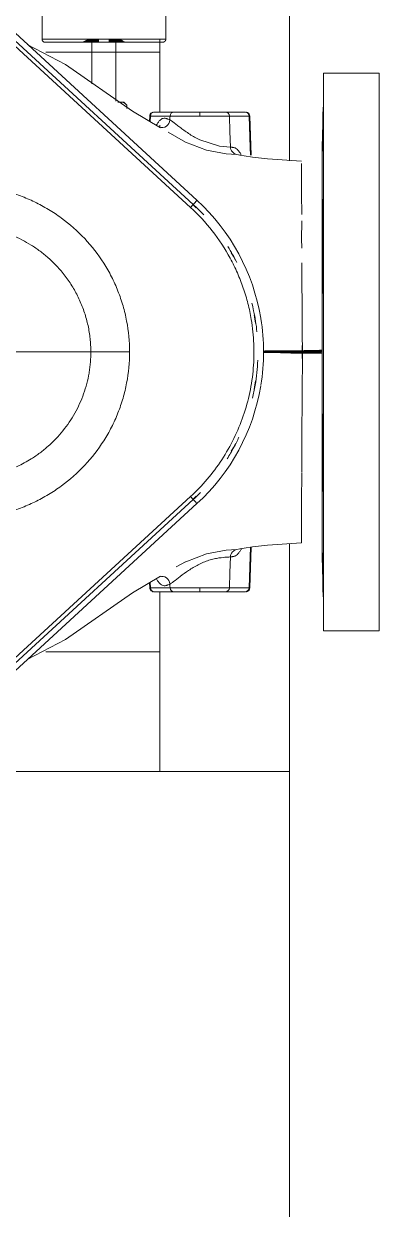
# Model space of a CAD drawing. Header units: metres. Extents: x 8 to 325, y -31 to 15.
# Drawn here: x 132.782 to 132.96, y -7.567 to -6.974 of the extents above; entities that cross this region are included whole.
import ezdxf

# ---------------------------------------------------------------- set-up
doc = ezdxf.new("R2010")
doc.units = ezdxf.units.M
doc.layers.add('G-IMPT', color=7, linetype='Continuous', lineweight=9, true_color=0x999999)
doc.layers.add('M-EKIP', color=7, linetype='Continuous', lineweight=9)

# ---------------------------------------------------------------- blocks, each defined once
blk = doc.blocks.new('D4010_10_Yangın Pompası - Wilo SCPFF 125_300_125_2_dwg-V113-_1_13_4_13_ PERON KATI _FFL_')
at = {"layer": 'G-IMPT', "color": 8, "lineweight": 5, "true_color": 0x808080}
for p, q in [((-0.18493, 0.31957), (-0.18493, -0.25543)), ((-0.18493, -0.36958), (-0.18493, -0.25543)), ((-0.18493, -0.25543), (-0.02057, -0.25543)), ((-0.11993, -0.34561), (-0.11993, -0.25543)), ((-0.11993, -0.25543), (-0.11993, -0.31543)), ((-0.13857, -0.38953), (-0.00175, -0.26401)), ((-0.13666, -0.39161), (0.00016, -0.26608)), ((-0.13531, -0.39308), (0.0015, -0.26755)), ((-0.06287, -0.31543), (-0.11993, -0.31543)), ((-0.20193, -0.32593), (-0.22993, -0.32593)), ((-0.22993, -0.46543), (-0.22993, -0.32593)), ((-0.20193, -0.46543), (-0.20193, -0.32593)), ((-0.165, -0.34736), (-0.16571, -0.36781)), ((-0.1548, -0.34736), (-0.16467, -0.34736)), ((-0.15283, -0.34543), (-0.1627, -0.34543)), ((-0.15283, -0.34543), (-0.1627, -0.34543)), ((-0.13993, -0.34736), (-0.1548, -0.34736)), ((-0.15283, -0.34543), (-0.13993, -0.34543)), ((-0.13993, -0.34543), (-0.12704, -0.34543)), ((-0.13993, -0.34736), (-0.12506, -0.34736)), ((-0.12983, -0.34736), (-0.12434, -0.34736)), ((-0.11717, -0.34543), (-0.12704, -0.34543)), ((-0.11717, -0.34543), (-0.12704, -0.34543)), ((-0.11519, -0.34736), (-0.12506, -0.34736)), ((-0.1151, -0.35009), (-0.11519, -0.34736)), ((-0.11478, -0.3499), (-0.11487, -0.34736)), ((-0.12816, -0.35788), (-0.13286, -0.36037)), ((-0.15856, -0.36667), (-0.16006, -0.36689)), ((-0.19093, -0.37228), (-0.19098, -0.37941)), ((-0.19087, -0.36998), (-0.19094, -0.37209)), ((-0.19098, -0.37941), (-0.19101, -0.39041)), ((-0.19101, -0.39041), (-0.19102, -0.4052)), ((-0.13531, -0.39308), (-0.13666, -0.39161)), ((-0.19102, -0.40545), (-0.19107, -0.42291)), ((-0.19107, -0.42291), (-0.19127, -0.44338)), ((-0.20132, -0.46464), (-0.20135, -0.43732)), ((-0.19127, -0.44347), (-0.19142, -0.46491)), ((-0.19133, -0.46502), (-0.19128, -0.46211)), ((-0.22993, -0.60493), (-0.22993, -0.46543)), ((-0.20193, -0.60493), (-0.20193, -0.46543)), ((-0.20135, -0.49354), (-0.20132, -0.46622)), ((-0.18227, -0.465), (-0.19133, -0.46502)), ((-0.19133, -0.46584), (-0.17184, -0.46594)), ((-0.13531, -0.53778), (-0.13666, -0.53925)), ((0.00016, -0.66478), (-0.13666, -0.53925)), ((0.0015, -0.66331), (-0.13531, -0.53778)), ((-0.00175, -0.66685), (-0.13857, -0.54133)), ((-0.18493, -0.91743), (-0.18493, -0.56116)), ((-0.16568, -0.56392), (-0.165, -0.5835)), ((-0.16023, -0.56394), (-0.15856, -0.56419)), ((-0.11993, -0.57888), (-0.11993, -0.57764)), ((-0.1151, -0.58071), (-0.11519, -0.5835)), ((-0.11487, -0.5835), (-0.11477, -0.5809)), ((-0.16467, -0.5835), (-0.1548, -0.5835)), ((-0.1627, -0.58543), (-0.15283, -0.58543)), ((-0.1627, -0.58543), (-0.15283, -0.58543)), ((-0.13993, -0.5835), (-0.1548, -0.5835)), ((-0.13993, -0.58543), (-0.15283, -0.58543)), ((-0.13993, -0.5835), (-0.12506, -0.5835)), ((-0.12704, -0.58543), (-0.13993, -0.58543)), ((-0.12704, -0.58543), (-0.11717, -0.58543)), ((-0.12704, -0.58543), (-0.11717, -0.58543)), ((-0.12506, -0.5835), (-0.11519, -0.5835)), ((-0.11993, -0.62193), (-0.11993, -0.58525)), ((-0.10348, -0.58893), (-0.10348, -0.58733)), ((-0.10348, -0.58893), (-0.10198, -0.59043)), ((-0.10198, -0.59043), (-0.10108, -0.59043)), ((-0.10011, -0.59043), (-0.10108, -0.59043)), ((-0.10108, -0.59043), (-0.10011, -0.59043)), ((-0.10068, -0.59043), (-0.0999, -0.59043)), ((-0.0999, -0.59043), (-0.10068, -0.59043)), ((-0.10011, -0.59043), (-0.09898, -0.59043)), ((-0.10011, -0.59043), (-0.09897, -0.59043)), ((-0.09793, -0.59094), (-0.09793, -0.61543)), ((-0.22993, -0.60493), (-0.20193, -0.60493)), ((-0.08593, -0.61543), (-0.08593, -0.59954)), ((-0.11993, -0.61543), (-0.09713, -0.61543)), ((-0.11993, -0.61543), (-0.11993, -0.62193)), ((-0.09193, -0.61543), (-0.09793, -0.61543)), ((-0.09193, -0.61543), (-0.08593, -0.61543)), ((-0.08674, -0.61543), (-0.06283, -0.61543)), ((-0.12293, -0.62193), (-0.12293, -0.63743)), ((-0.12293, -0.62193), (-0.06093, -0.62193)), ((-0.12143, -0.62043), (-0.09447, -0.62043)), ((-0.06243, -0.62043), (-0.12143, -0.62043)), ((-0.1017, -0.62043), (-0.0945, -0.62043)), ((-0.0945, -0.62103), (-0.10099, -0.62103)), ((-0.09443, -0.62043), (-0.10071, -0.62043)), ((-0.10071, -0.62103), (-0.09443, -0.62103)), ((-0.09449, -0.62143), (-0.1002, -0.62143)), ((-0.1002, -0.62143), (-0.09443, -0.62143)), ((-0.09468, -0.62143), (-0.09818, -0.62143)), ((-0.09818, -0.62143), (-0.09468, -0.62143)), ((-0.08943, -0.62043), (-0.09443, -0.62043)), ((-0.09443, -0.62043), (-0.08943, -0.62043)), ((-0.08316, -0.62043), (-0.08943, -0.62043)), ((-0.08943, -0.62103), (-0.08316, -0.62103)), ((-0.08943, -0.62143), (-0.08367, -0.62143)), ((-0.08939, -0.62043), (-0.06243, -0.62043)), ((-0.08937, -0.62043), (-0.08217, -0.62043)), ((-0.08288, -0.62103), (-0.08937, -0.62103)), ((-0.08367, -0.62143), (-0.08937, -0.62143)), ((-0.08568, -0.62143), (-0.08918, -0.62143)), ((-0.08918, -0.62143), (-0.08568, -0.62143)), ((-0.06093, -0.63743), (-0.06093, -0.62193))]:
    blk.add_line(p, q, dxfattribs=at)
at = {"layer": 'G-IMPT', "color": 8, "lineweight": 5, "true_color": 0x808080, "flags": 128}
for points in [[(-0.12026, -0.35322), (-0.1063, -0.34496), (-0.07275, -0.32159), (-0.05352, -0.31151)], [(-0.16538, -0.36776), (-0.16522, -0.36315), (-0.16467, -0.34736)], [(-0.16302, -0.34543), (-0.16336, -0.34546), (-0.16368, -0.34555), (-0.16395, -0.34567), (-0.16439, -0.34599), (-0.16465, -0.3463), (-0.1648, -0.34657), (-0.16495, -0.34699), (-0.165, -0.34736)], [(-0.15534, -0.36288), (-0.15507, -0.35512), (-0.1548, -0.34736)], [(-0.12506, -0.34736), (-0.12503, -0.34833), (-0.125, -0.34929)], [(-0.11685, -0.34543), (-0.1165, -0.34546), (-0.11619, -0.34555), (-0.11591, -0.34567), (-0.11548, -0.34599), (-0.11521, -0.3463), (-0.11506, -0.34657), (-0.11492, -0.34699), (-0.11487, -0.34736)], [(-0.20135, -0.43732), (-0.20135, -0.41193), (-0.20134, -0.39075), (-0.20133, -0.37442), (-0.20133, -0.36401), (-0.20134, -0.36016)], [(-0.13291, -0.36039), (-0.14337, -0.36446), (-0.15315, -0.36625), (-0.15856, -0.36667)], [(-0.16002, -0.36689), (-0.16214, -0.36725), (-0.16642, -0.3679), (-0.17383, -0.36878), (-0.1909, -0.36997)], [(-0.13857, -0.38953), (-0.13761, -0.39057), (-0.13666, -0.39161)], [(-0.19133, -0.46502), (-0.19352, -0.46504), (-0.19562, -0.46502), (-0.1975, -0.46501), (-0.19909, -0.46498), (-0.20029, -0.46495), (-0.20105, -0.46492), (-0.20133, -0.46487)], [(-0.20133, -0.46599), (-0.20104, -0.46594), (-0.20028, -0.46591), (-0.19908, -0.46588), (-0.1975, -0.46585), (-0.19561, -0.46584), (-0.19352, -0.46582), (-0.19133, -0.46584)], [(-0.20132, -0.46464), (-0.19837, -0.46484), (-0.19142, -0.46492)], [(-0.19142, -0.46491), (-0.19024, -0.46491), (-0.18906, -0.4649), (-0.18789, -0.4649), (-0.18671, -0.46489), (-0.18554, -0.46489)], [(-0.19142, -0.46492), (-0.19142, -0.46518), (-0.19142, -0.46543)], [(-0.19142, -0.46543), (-0.19142, -0.46568), (-0.19142, -0.46594)], [(-0.18554, -0.46597), (-0.18671, -0.46597), (-0.18789, -0.46596), (-0.18906, -0.46596), (-0.19024, -0.46595), (-0.19142, -0.46595)], [(-0.19133, -0.46507), (-0.19133, -0.46515), (-0.19133, -0.46522), (-0.19133, -0.46529), (-0.19133, -0.46536), (-0.19133, -0.46543)], [(-0.19133, -0.46543), (-0.19133, -0.46561), (-0.19133, -0.46578)], [(-0.20134, -0.5707), (-0.20133, -0.56685), (-0.20133, -0.55644), (-0.20134, -0.54011), (-0.20135, -0.51893), (-0.20135, -0.49354)], [(-0.13857, -0.54133), (-0.13761, -0.54029), (-0.13666, -0.53925)], [(-0.16002, -0.56397), (-0.16214, -0.56361), (-0.16642, -0.56296), (-0.17383, -0.56208), (-0.19087, -0.56089)], [(-0.16535, -0.56392), (-0.16522, -0.56771), (-0.16467, -0.5835)], [(-0.15856, -0.56419), (-0.15315, -0.56461), (-0.14337, -0.5664), (-0.13286, -0.57049), (-0.12411, -0.57536)], [(-0.13993, -0.57154), (-0.14988, -0.56848), (-0.15534, -0.56798)], [(-0.15534, -0.56798), (-0.15507, -0.57574), (-0.1548, -0.5835)], [(-0.12026, -0.57764), (-0.1063, -0.5859), (-0.07275, -0.60927), (-0.05352, -0.61935)], [(-0.165, -0.5835), (-0.16496, -0.58385), (-0.16486, -0.58416), (-0.16473, -0.58443), (-0.1644, -0.58486), (-0.16407, -0.58512), (-0.16381, -0.58526), (-0.16338, -0.58539), (-0.16302, -0.58543)], [(-0.125, -0.58157), (-0.12503, -0.58253), (-0.12506, -0.5835)], [(-0.11487, -0.5835), (-0.11491, -0.58385), (-0.115, -0.58416), (-0.11513, -0.58443), (-0.11547, -0.58486), (-0.11579, -0.58512), (-0.11606, -0.58526), (-0.11649, -0.58539), (-0.11685, -0.58543)], [(-0.09793, -0.62197), (-0.09793, -0.62142), (-0.09793, -0.62087), (-0.09793, -0.6203), (-0.09793, -0.61973), (-0.09793, -0.61915), (-0.09793, -0.61857), (-0.09793, -0.61798), (-0.09793, -0.61739), (-0.09793, -0.61679), (-0.09793, -0.61619), (-0.09793, -0.61559), (-0.09793, -0.61543)], [(-0.08593, -0.61543), (-0.08593, -0.61603), (-0.08593, -0.61663), (-0.08593, -0.61723), (-0.08593, -0.61782), (-0.08593, -0.61841), (-0.08593, -0.619), (-0.08593, -0.61958), (-0.08593, -0.62015), (-0.08593, -0.62071), (-0.08593, -0.62127), (-0.08593, -0.62182)], [(-0.12293, -0.62193), (-0.12293, -0.62187), (-0.12293, -0.62181), (-0.12292, -0.62175), (-0.12291, -0.62169), (-0.1229, -0.62163), (-0.12289, -0.62157), (-0.12287, -0.62152), (-0.12286, -0.62146), (-0.12284, -0.6214), (-0.12281, -0.62135), (-0.12279, -0.62129), (-0.12276, -0.62124), (-0.12273, -0.62118), (-0.1227, -0.62113), (-0.12267, -0.62108), (-0.12264, -0.62103), (-0.1226, -0.62099), (-0.12256, -0.62094), (-0.12252, -0.6209), (-0.12248, -0.62085), (-0.12243, -0.62081), (-0.12239, -0.62077), (-0.12234, -0.62074), (-0.12229, -0.6207), (-0.12224, -0.62067), (-0.12219, -0.62064), (-0.12214, -0.62061), (-0.12209, -0.62058), (-0.12203, -0.62055), (-0.12198, -0.62053), (-0.12192, -0.62051), (-0.12186, -0.62049), (-0.12181, -0.62048), (-0.12175, -0.62046), (-0.12169, -0.62045), (-0.12163, -0.62044), (-0.12157, -0.62044), (-0.12151, -0.62043), (-0.12145, -0.62043), (-0.12143, -0.62043)], [(-0.12143, -0.62043), (-0.12141, -0.62043), (-0.12134, -0.62043), (-0.12122, -0.62043), (-0.12106, -0.62043), (-0.12085, -0.62043), (-0.12059, -0.62043), (-0.12028, -0.62043), (-0.11994, -0.62043), (-0.11954, -0.62043), (-0.1191, -0.62043), (-0.11862, -0.62043), (-0.1181, -0.62043), (-0.11753, -0.62043), (-0.11693, -0.62043), (-0.11628, -0.62043), (-0.11559, -0.62043), (-0.11487, -0.62043), (-0.11411, -0.62043), (-0.11332, -0.62043), (-0.11249, -0.62043), (-0.11162, -0.62043), (-0.11073, -0.62043), (-0.1098, -0.62043), (-0.10885, -0.62043), (-0.10787, -0.62043), (-0.10687, -0.62043), (-0.10584, -0.62043), (-0.10479, -0.62043), (-0.10371, -0.62043), (-0.10262, -0.62043), (-0.10151, -0.62043), (-0.10039, -0.62043), (-0.09925, -0.62043), (-0.09811, -0.62043), (-0.09695, -0.62043), (-0.09578, -0.62043), (-0.09461, -0.62043)], [(-0.06243, -0.62043), (-0.06246, -0.62043), (-0.06253, -0.62043), (-0.06265, -0.62043), (-0.06281, -0.62043), (-0.06302, -0.62043), (-0.06328, -0.62043), (-0.06358, -0.62043), (-0.06393, -0.62043), (-0.06432, -0.62043), (-0.06476, -0.62043), (-0.06524, -0.62043), (-0.06577, -0.62043), (-0.06633, -0.62043), (-0.06694, -0.62043), (-0.06759, -0.62043), (-0.06827, -0.62043), (-0.06899, -0.62043), (-0.06975, -0.62043), (-0.07055, -0.62043), (-0.07138, -0.62043), (-0.07224, -0.62043), (-0.07314, -0.62043), (-0.07406, -0.62043), (-0.07501, -0.62043), (-0.07599, -0.62043), (-0.077, -0.62043), (-0.07803, -0.62043), (-0.07908, -0.62043), (-0.08015, -0.62043), (-0.08124, -0.62043), (-0.08235, -0.62043), (-0.08347, -0.62043), (-0.08461, -0.62043), (-0.08576, -0.62043), (-0.08692, -0.62043), (-0.08809, -0.62043), (-0.08926, -0.62043), (-0.09044, -0.62043), (-0.09161, -0.62043), (-0.09279, -0.62043), (-0.09397, -0.62043), (-0.09515, -0.62043), (-0.09632, -0.62043), (-0.09748, -0.62043), (-0.09864, -0.62043), (-0.09978, -0.62043), (-0.10091, -0.62043), (-0.10203, -0.62043), (-0.10313, -0.62043), (-0.10421, -0.62043), (-0.10527, -0.62043), (-0.10631, -0.62043), (-0.10733, -0.62043), (-0.10833, -0.62043), (-0.10929, -0.62043), (-0.11023, -0.62043), (-0.11114, -0.62043), (-0.11202, -0.62043), (-0.11287, -0.62043), (-0.11369, -0.62043), (-0.11447, -0.62043), (-0.11521, -0.62043), (-0.11592, -0.62043), (-0.11658, -0.62043), (-0.11721, -0.62043), (-0.1178, -0.62043), (-0.11835, -0.62043), (-0.11885, -0.62043), (-0.11931, -0.62043), (-0.11973, -0.62043), (-0.1201, -0.62043), (-0.12043, -0.62043), (-0.12071, -0.62043), (-0.12095, -0.62043), (-0.12114, -0.62043), (-0.12128, -0.62043), (-0.12138, -0.62043), (-0.12143, -0.62043), (-0.12143, -0.62043)], [(-0.1014, -0.62103), (-0.10141, -0.62099), (-0.10127, -0.62097), (-0.10101, -0.62099), (-0.10071, -0.62103)], [(-0.10099, -0.62103), (-0.10114, -0.62101), (-0.10127, -0.621), (-0.10136, -0.621), (-0.10141, -0.62101), (-0.1014, -0.62103)], [(-0.1002, -0.62143), (-0.10052, -0.6214), (-0.10083, -0.62133), (-0.10113, -0.6212), (-0.1014, -0.62103)], [(-0.10071, -0.62103), (-0.10071, -0.62058), (-0.10071, -0.62043)], [(-0.08872, -0.62043), (-0.08755, -0.62043), (-0.08638, -0.62043), (-0.08523, -0.62043), (-0.08409, -0.62043), (-0.08296, -0.62043), (-0.08184, -0.62043), (-0.08074, -0.62043), (-0.07966, -0.62043), (-0.07859, -0.62043), (-0.07755, -0.62043), (-0.07653, -0.62043), (-0.07554, -0.62043), (-0.07457, -0.62043), (-0.07363, -0.62043), (-0.07272, -0.62043), (-0.07184, -0.62043), (-0.07099, -0.62043), (-0.07018, -0.62043), (-0.0694, -0.62043), (-0.06866, -0.62043), (-0.06795, -0.62043), (-0.06728, -0.62043), (-0.06665, -0.62043), (-0.06607, -0.62043), (-0.06552, -0.62043), (-0.06502, -0.62043), (-0.06455, -0.62043), (-0.06414, -0.62043), (-0.06376, -0.62043), (-0.06344, -0.62043), (-0.06315, -0.62043), (-0.06292, -0.62043), (-0.06273, -0.62043), (-0.06259, -0.62043), (-0.06249, -0.62043), (-0.06244, -0.62043), (-0.06243, -0.62043)], [(-0.08316, -0.62103), (-0.0834, -0.62133), (-0.08367, -0.62143)], [(-0.08367, -0.62143), (-0.08346, -0.6214), (-0.08325, -0.62133), (-0.08306, -0.6212), (-0.08288, -0.62103)], [(-0.08316, -0.62103), (-0.08286, -0.62099), (-0.08259, -0.62097), (-0.08246, -0.62099), (-0.08247, -0.62103)], [(-0.08217, -0.62043), (-0.08254, -0.62059), (-0.08288, -0.62103)], [(-0.08247, -0.62103), (-0.08246, -0.62101), (-0.0825, -0.621), (-0.08259, -0.621), (-0.08272, -0.62101), (-0.08288, -0.62103)], [(-0.08247, -0.62103), (-0.08161, -0.62058), (-0.08067, -0.62043)], [(-0.06243, -0.62043), (-0.06237, -0.62043), (-0.06231, -0.62043), (-0.06225, -0.62044), (-0.06219, -0.62045), (-0.06214, -0.62046), (-0.06208, -0.62047), (-0.06202, -0.62049), (-0.06196, -0.62051), (-0.0619, -0.62053), (-0.06185, -0.62055), (-0.06179, -0.62057), (-0.06174, -0.6206), (-0.06169, -0.62063), (-0.06164, -0.62066), (-0.06159, -0.62069), (-0.06154, -0.62073), (-0.06149, -0.62076), (-0.06144, -0.6208), (-0.0614, -0.62084), (-0.06136, -0.62088), (-0.06132, -0.62093), (-0.06128, -0.62097), (-0.06124, -0.62102), (-0.0612, -0.62107), (-0.06117, -0.62112), (-0.06114, -0.62117), (-0.06111, -0.62122), (-0.06108, -0.62128), (-0.06106, -0.62133), (-0.06103, -0.62139), (-0.06101, -0.62144), (-0.061, -0.6215), (-0.06098, -0.62156), (-0.06097, -0.62162), (-0.06095, -0.62168), (-0.06095, -0.62173), (-0.06094, -0.62179), (-0.06093, -0.62185), (-0.06093, -0.62191), (-0.06093, -0.62193)]]:
    blk.add_lwpolyline(points, dxfattribs=at)
at = {"layer": 'G-IMPT', "color": 8, "lineweight": 5, "true_color": 0x808080}
for radius, start, end in [(0.103, 132.53575, 170.50715), (0.1, 132.53575, 133.76825), (0.1, 150.26713, 152.73014), (0.103, 170.688, 189.33004), (0.1, 169.2609, 171.72141), (0.1, 188.26545, 190.72601), (0.103, 189.49285, 227.46425), (0.1, 207.25986, 209.72293), (0.1, 226.23175, 227.46425)]:
    blk.add_arc((-0.06893, -0.46543), radius, start, end, dxfattribs=at)
for centre, major_axis, ratio, start_param, end_param in [((-0.13993, -0.34736), (-0.02507, 0), 0.000001, 0.080853, 0.161997), ((-0.1627, -0.34743), (0, 0.002), 0.986907, 0, 1.53589), ((-0.15283, -0.34743), (0, 0.002), 0.986907, 0, 1.53589), ((-0.12704, -0.34743), (0, 0.002), 0.986907, 4.747296, 6.283185), ((-0.12105, -0.34915), (-0.00151, 0.0037), 0.985192, 1.223018, 3.060422), ((-0.11717, -0.34743), (0, 0.002), 0.986907, 4.747296, 6.283185), ((-0.13993, -0.34736), (0.02507, 0), 0.000001, 6.202333, 6.283185), ((-0.20095, -0.46547), (0, 0.02975), 0.012482, 1.543001, 1.569391), ((-0.20095, -0.46539), (0, 0.02975), 0.012483, 1.572201, 1.598592), ((-0.12105, -0.58171), (0.00151, 0.0037), 0.985192, 0.043539, 1.918575), ((-0.1627, -0.58343), (0, 0.002), 0.986907, 1.605703, 3.141593), ((-0.15283, -0.58343), (0, 0.002), 0.986907, 1.605703, 3.141593), ((-0.12704, -0.58343), (0, 0.002), 0.986907, 3.141593, 4.677482), ((-0.11717, -0.58343), (0, 0.002), 0.986907, 3.141593, 4.677482)]:
    blk.add_ellipse(centre, major_axis=major_axis, ratio=ratio, start_param=start_param, end_param=end_param, dxfattribs=at)
for points, knots in [([(-0.20169, -0.35387), (-0.20171, -0.35255), (-0.20174, -0.35006), (-0.20178, -0.34665), (-0.2018, -0.34415), (-0.2018, -0.3427), (-0.20177, -0.34287), (-0.20173, -0.34404), (-0.20171, -0.34516), (-0.20168, -0.34626), (-0.20166, -0.34746), (-0.20161, -0.34991), (-0.20157, -0.35221), (-0.20154, -0.35387)], [0, 0, 0, 0, 0.111111, 0.222222, 0.333333, 0.444444, 0.583333, 0.652778, 0.722222, 0.756944, 0.791667, 0.861111, 1, 1, 1, 1]), ([(-0.125, -0.34929), (-0.12507, -0.34933), (-0.12527, -0.34944), (-0.12583, -0.34981), (-0.12721, -0.35081), (-0.13007, -0.35307), (-0.13427, -0.35614), (-0.1383, -0.35858), (-0.14187, -0.36024), (-0.14456, -0.36122), (-0.14721, -0.36193), (-0.15042, -0.36252), (-0.15302, -0.36272), (-0.15469, -0.3628), (-0.15518, -0.36286), (-0.15534, -0.36288)], [0, 0, 0, 0, 0.03125, 0.0625, 0.125, 0.25, 0.375, 0.5, 0.5625, 0.625, 0.6875, 0.75, 0.875, 0.9375, 1, 1, 1, 1]), ([(-0.11829, -0.35184), (-0.11853, -0.35142), (-0.11906, -0.35057), (-0.11989, -0.34952), (-0.12076, -0.34881), (-0.12162, -0.34849), (-0.12233, -0.34842), (-0.12289, -0.3485), (-0.12331, -0.34864), (-0.12373, -0.3488), (-0.12429, -0.34901), (-0.12472, -0.34918), (-0.125, -0.34929)], [0.3488591, 0.3488591, 0.3488591, 0.3488591, 0.4166667, 0.5, 0.5833333, 0.6666667, 0.75, 0.7916667, 0.8333333, 0.875, 0.9166667, 1, 1, 1, 1]), ([(-0.20154, -0.35387), (-0.20153, -0.35454), (-0.20151, -0.35584), (-0.20148, -0.35764), (-0.20146, -0.3594), (-0.20144, -0.36098), (-0.20142, -0.36234), (-0.20141, -0.36345), (-0.20141, -0.36425), (-0.20142, -0.36481), (-0.20143, -0.36491), (-0.20144, -0.36476), (-0.20146, -0.36452), (-0.20147, -0.36414), (-0.20149, -0.36364), (-0.2015, -0.36304), (-0.20152, -0.36231), (-0.20154, -0.36148), (-0.20157, -0.36029), (-0.20162, -0.35782), (-0.20166, -0.35554), (-0.20169, -0.35387)], [0, 0, 0, 0, 0.055556, 0.111111, 0.166667, 0.222222, 0.277778, 0.333333, 0.388889, 0.444444, 0.513889, 0.548611, 0.583333, 0.618056, 0.652778, 0.6875, 0.722222, 0.756944, 0.791667, 0.861111, 1, 1, 1, 1]), ([(-0.20137, -0.39065), (-0.20137, -0.39027), (-0.20137, -0.38661), (-0.20137, -0.38024), (-0.20136, -0.37289), (-0.20135, -0.36859), (-0.20135, -0.36651), (-0.20135, -0.36582), (-0.20134, -0.36517), (-0.20134, -0.36439), (-0.20134, -0.36363), (-0.20134, -0.36304), (-0.20134, -0.36246), (-0.20134, -0.36159), (-0.20134, -0.36087), (-0.20134, -0.36048), (-0.20134, -0.36026), (-0.20133, -0.36017), (-0.20134, -0.36016)], [0.490416, 0.490416, 0.490416, 0.490416, 0.5, 0.5833333, 0.6666667, 0.75, 0.7708333, 0.78125, 0.7916667, 0.8125, 0.8333333, 0.84375, 0.8541667, 0.875, 0.9166667, 0.9375, 0.9583333, 1, 1, 1, 1]), ([(-0.15534, -0.36288), (-0.15563, -0.36291), (-0.15606, -0.36297), (-0.15664, -0.36306), (-0.15707, -0.36314), (-0.15751, -0.36324), (-0.15809, -0.36351), (-0.15867, -0.36397), (-0.15926, -0.36462), (-0.15985, -0.3654), (-0.16042, -0.36623), (-0.16084, -0.36688), (-0.16097, -0.36708)], [0, 0, 0, 0, 0.0833333, 0.125, 0.1666667, 0.2083333, 0.25, 0.3333333, 0.375, 0.4166667, 0.5, 0.5356827, 0.5356827, 0.5356827, 0.5356827]), ([(-0.1048, -0.46543), (-0.1048, -0.46019), (-0.10405, -0.45244), (-0.10163, -0.44235), (-0.09907, -0.43487), (-0.09582, -0.42771), (-0.09067, -0.41873), (-0.08261, -0.40835), (-0.07293, -0.39977), (-0.06414, -0.39394), (-0.05727, -0.39025), (-0.05012, -0.38721), (-0.04269, -0.38481), (-0.035, -0.38308), (-0.02985, -0.38239), (-0.02726, -0.38216)], [-1, -1, -1, -1, -0.875, -0.8125, -0.75, -0.6875, -0.625, -0.5, -0.375, -0.3125, -0.25, -0.1875, -0.125, -0.0625, 0, 0, 0, 0]), ([(-0.20139, -0.41884), (-0.20139, -0.4183), (-0.20139, -0.41563), (-0.20139, -0.412), (-0.20139, -0.40811), (-0.20138, -0.40531), (-0.20138, -0.40259), (-0.20138, -0.39988), (-0.20138, -0.39759), (-0.20138, -0.3962), (-0.20138, -0.39569)], [0.2810669, 0.2810669, 0.2810669, 0.2810669, 0.2916667, 0.3333333, 0.3541667, 0.375, 0.3958333, 0.4166667, 0.4375, 0.4494694, 0.4494694, 0.4494694, 0.4494694]), ([(-0.13531, -0.53778), (-0.13921, -0.53421), (-0.14655, -0.52632), (-0.15411, -0.51482), (-0.15892, -0.50501), (-0.16187, -0.49745), (-0.1642, -0.48968), (-0.16617, -0.48031), (-0.16729, -0.46946), (-0.16704, -0.45735), (-0.16526, -0.44512), (-0.162, -0.43337), (-0.15733, -0.4221), (-0.14915, -0.40776), (-0.14115, -0.39844), (-0.13531, -0.39308)], [0, 0, 0, 0, 0.1, 0.2, 0.25, 0.3, 0.35, 0.4, 0.475, 0.55, 0.625, 0.7, 0.775, 0.85, 1, 1, 1, 1]), ([(-0.08537, -0.46543), (-0.08537, -0.4653), (-0.08537, -0.4651), (-0.08537, -0.46464), (-0.08536, -0.46387), (-0.08532, -0.46275), (-0.08525, -0.46141), (-0.08512, -0.45964), (-0.08488, -0.45744), (-0.08435, -0.45394), (-0.08342, -0.44962), (-0.08131, -0.44278), (-0.07762, -0.43468), (-0.07162, -0.42583), (-0.06545, -0.41938), (-0.05997, -0.41492), (-0.05481, -0.41138), (-0.04854, -0.40798), (-0.04118, -0.40507), (-0.03337, -0.40301), (-0.02812, -0.40227), (-0.02548, -0.40205)], [0, 0, 0, 0, 0.003472, 0.006944, 0.013889, 0.027778, 0.041667, 0.055556, 0.083333, 0.111111, 0.166667, 0.222222, 0.333333, 0.444444, 0.555556, 0.611111, 0.666667, 0.75, 0.833333, 0.916667, 1, 1, 1, 1]), ([(-0.20165, -0.40839), (-0.20165, -0.40844), (-0.20163, -0.40869), (-0.2016, -0.40925), (-0.20158, -0.41005), (-0.20156, -0.41078), (-0.20154, -0.41161), (-0.20152, -0.41251), (-0.2015, -0.41351), (-0.20146, -0.41565), (-0.20144, -0.41755), (-0.20143, -0.41922)], [0.5555556, 0.5555556, 0.5555556, 0.5555556, 0.5833333, 0.6527778, 0.6875, 0.7222222, 0.7569444, 0.7916667, 0.8263889, 0.8611111, 1, 1, 1, 1]), ([(-0.15958, -0.42277), (-0.15876, -0.42103), (-0.15691, -0.41738), (-0.15484, -0.41384), (-0.15369, -0.41202)], [-0.23476338, -0.23476338, -0.23476338, -0.23476338, -0.2, -0.16140724, -0.16140724, -0.16140724, -0.16140724]), ([(-0.20157, -0.43005), (-0.20158, -0.43), (-0.20159, -0.42985), (-0.20161, -0.42949), (-0.20163, -0.42899), (-0.20165, -0.42839), (-0.20167, -0.42766), (-0.20169, -0.42683), (-0.20171, -0.42564), (-0.20175, -0.42318), (-0.20177, -0.42088), (-0.20178, -0.41922)], [0.5555556, 0.5555556, 0.5555556, 0.5555556, 0.5833333, 0.6180556, 0.6527778, 0.6875, 0.7222222, 0.7569444, 0.7916667, 0.8611111, 1, 1, 1, 1]), ([(-0.20143, -0.41922), (-0.20142, -0.41989), (-0.20142, -0.42119), (-0.20141, -0.42299), (-0.20141, -0.42475), (-0.20142, -0.42633), (-0.20144, -0.42768), (-0.20146, -0.4288), (-0.20148, -0.42946), (-0.20149, -0.42986), (-0.2015, -0.43), (-0.20151, -0.43005)], [0, 0, 0, 0, 0.0555556, 0.1111111, 0.1666667, 0.2222222, 0.2777778, 0.3333333, 0.3888889, 0.4166667, 0.4444444, 0.4444444, 0.4444444, 0.4444444]), ([(-0.20137, -0.43711), (-0.20137, -0.43483), (-0.20138, -0.43106), (-0.20138, -0.42738), (-0.20138, -0.42592)], [0.16666667, 0.16666667, 0.16666667, 0.16666667, 0.20833333, 0.23584442, 0.23584442, 0.23584442, 0.23584442]), ([(-0.16903, -0.4613), (-0.16886, -0.45716), (-0.16819, -0.45077), (-0.16692, -0.44446), (-0.1664, -0.44227)], [-0.475, -0.475, -0.475, -0.475, -0.4, -0.3594914, -0.3594914, -0.3594914, -0.3594914]), ([(-0.20135, -0.48472), (-0.20135, -0.48426), (-0.20134, -0.48263), (-0.20134, -0.47869), (-0.20133, -0.4729), (-0.20133, -0.46829), (-0.20133, -0.46599)], [0.8874972, 0.8874972, 0.8874972, 0.8874972, 0.8958333, 0.9166667, 0.9583333, 1, 1, 1, 1]), ([(-0.19133, -0.46504), (-0.19283, -0.46504), (-0.19501, -0.46503), (-0.19756, -0.46501), (-0.19941, -0.46498), (-0.2009, -0.46494), (-0.20131, -0.46491), (-0.20133, -0.46489)], [0, 0, 0, 0, 0.285714, 0.428571, 0.571429, 0.785714, 1, 1, 1, 1]), ([(-0.20133, -0.46543), (-0.20132, -0.46543), (-0.2012, -0.46543), (-0.20073, -0.46543), (-0.19997, -0.46543), (-0.19863, -0.46543), (-0.1966, -0.46543), (-0.19392, -0.46543), (-0.19218, -0.46543), (-0.19133, -0.46543)], [0, 0, 0, 0, 0.111111, 0.222222, 0.333333, 0.444444, 0.666667, 0.833333, 1, 1, 1, 1]), ([(-0.20133, -0.46597), (-0.2013, -0.46595), (-0.20076, -0.46591), (-0.19915, -0.46588), (-0.19729, -0.46585), (-0.19463, -0.46583), (-0.19245, -0.46582), (-0.19133, -0.46582)], [0, 0, 0, 0, 0.285714, 0.428571, 0.571429, 0.785714, 1, 1, 1, 1]), ([(-0.19142, -0.46543), (-0.19255, -0.46543), (-0.19485, -0.46543), (-0.19748, -0.46543), (-0.19928, -0.46543), (-0.20079, -0.46543), (-0.2013, -0.46543), (-0.20132, -0.46543)], [0, 0, 0, 0, 0.222222, 0.444444, 0.583333, 0.722222, 1, 1, 1, 1]), ([(-0.19142, -0.46595), (-0.19169, -0.466), (-0.19212, -0.46607), (-0.19261, -0.46612), (-0.1929, -0.46614), (-0.19311, -0.46615), (-0.19332, -0.46616), (-0.1936, -0.46616), (-0.19396, -0.46615), (-0.19438, -0.46613), (-0.19479, -0.46613), (-0.1952, -0.46613), (-0.19573, -0.46614), (-0.19637, -0.46615), (-0.19711, -0.46617), (-0.19803, -0.4662), (-0.19905, -0.46621), (-0.19988, -0.46625), (-0.20035, -0.46628), (-0.20058, -0.46631), (-0.20074, -0.46632), (-0.20088, -0.46634), (-0.201, -0.46636), (-0.2011, -0.46638), (-0.20118, -0.46638), (-0.20124, -0.46636), (-0.2013, -0.46632), (-0.20132, -0.46627), (-0.20132, -0.46622)], [0, 0, 0, 0, 0.055556, 0.083333, 0.097222, 0.111111, 0.125, 0.138889, 0.166667, 0.194444, 0.222222, 0.25, 0.277778, 0.333333, 0.388889, 0.444444, 0.555556, 0.666667, 0.722222, 0.75, 0.777778, 0.805556, 0.833333, 0.861111, 0.888889, 0.916667, 0.944444, 1, 1, 1, 1]), ([(-0.17193, -0.46543), (-0.17509, -0.46543), (-0.18161, -0.46543), (-0.18811, -0.46543), (-0.19142, -0.46543)], [0.7827821, 0.7827821, 0.7827821, 0.7827821, 0.8888889, 1, 1, 1, 1]), ([(-0.19142, -0.46595), (-0.19139, -0.46761), (-0.19134, -0.4708), (-0.1913, -0.47474), (-0.19128, -0.47772), (-0.19127, -0.47987), (-0.19127, -0.4816), (-0.19127, -0.48296), (-0.19127, -0.4836), (-0.19127, -0.48396)], [0, 0, 0, 0, 0.01470588, 0.02941176, 0.03676471, 0.04411765, 0.05147059, 0.05514706, 0.05882353, 0.05882353, 0.05882353, 0.05882353]), ([(-0.19131, -0.46868), (-0.19131, -0.46854), (-0.19131, -0.46801), (-0.19132, -0.46728), (-0.19132, -0.46654), (-0.19133, -0.46619), (-0.19133, -0.46592), (-0.19133, -0.46584)], [0.991413186, 0.991413186, 0.991413186, 0.991413186, 0.992647059, 0.996323529, 0.998161765, 0.999080882, 1, 1, 1, 1]), ([(-0.02726, -0.5487), (-0.02985, -0.54847), (-0.035, -0.54778), (-0.04269, -0.54605), (-0.05012, -0.54365), (-0.05727, -0.54061), (-0.06414, -0.53692), (-0.07293, -0.53109), (-0.08261, -0.52251), (-0.09067, -0.51213), (-0.09582, -0.50315), (-0.09907, -0.49599), (-0.10163, -0.48851), (-0.10405, -0.47842), (-0.1048, -0.47067), (-0.1048, -0.46543)], [-1, -1, -1, -1, -0.9375, -0.875, -0.8125, -0.75, -0.6875, -0.625, -0.5, -0.375, -0.3125, -0.25, -0.1875, -0.125, 0, 0, 0, 0]), ([(-0.02548, -0.52881), (-0.02899, -0.52852), (-0.03426, -0.52767), (-0.04114, -0.52571), (-0.04609, -0.52386), (-0.0509, -0.52162), (-0.05555, -0.51897), (-0.05997, -0.51594), (-0.06442, -0.51231), (-0.06885, -0.50797), (-0.07312, -0.50279), (-0.0768, -0.49724), (-0.07986, -0.49136), (-0.08191, -0.48615), (-0.0832, -0.48188), (-0.08399, -0.47865), (-0.0846, -0.47539), (-0.08497, -0.47265), (-0.08518, -0.47044), (-0.08529, -0.46878), (-0.08535, -0.46738), (-0.08537, -0.46642), (-0.08537, -0.46584), (-0.08537, -0.4656), (-0.08537, -0.46543)], [0, 0, 0, 0, 0.111111, 0.166667, 0.222222, 0.277778, 0.333333, 0.388889, 0.444444, 0.513889, 0.583333, 0.652778, 0.722222, 0.791667, 0.826389, 0.861111, 0.895833, 0.930556, 0.947917, 0.965278, 0.982639, 0.991319, 0.99566, 1, 1, 1, 1]), ([(-0.16609, -0.48985), (-0.16641, -0.4886), (-0.1675, -0.48385), (-0.16825, -0.479), (-0.16861, -0.47544)], [-0.64827995, -0.64827995, -0.64827995, -0.64827995, -0.625, -0.56050796, -0.56050796, -0.56050796, -0.56050796]), ([(-0.19127, -0.48396), (-0.19127, -0.48433), (-0.19128, -0.48516), (-0.19128, -0.48685), (-0.19127, -0.48876), (-0.19124, -0.49103), (-0.1912, -0.49393), (-0.19116, -0.49674), (-0.19112, -0.49952), (-0.1911, -0.50235), (-0.1911, -0.50573), (-0.19111, -0.50841), (-0.19112, -0.50983), (-0.19112, -0.50998)], [0.05882353, 0.05882353, 0.05882353, 0.05882353, 0.0625, 0.06617647, 0.07352941, 0.08088235, 0.08823529, 0.10294118, 0.11029412, 0.11764706, 0.13235294, 0.14705882, 0.1487988, 0.1487988, 0.1487988, 0.1487988]), ([(-0.20134, -0.5707), (-0.20133, -0.57069), (-0.20134, -0.5706), (-0.20134, -0.57038), (-0.20134, -0.56999), (-0.20134, -0.56927), (-0.20134, -0.5684), (-0.20134, -0.56782), (-0.20134, -0.56723), (-0.20134, -0.56647), (-0.20134, -0.56569), (-0.20135, -0.56504), (-0.20135, -0.56435), (-0.20135, -0.56227), (-0.20136, -0.55797), (-0.20137, -0.55062), (-0.20137, -0.54309), (-0.20138, -0.53718), (-0.20138, -0.53365), (-0.20138, -0.53098), (-0.20138, -0.52827), (-0.20138, -0.52556), (-0.20139, -0.52275), (-0.20139, -0.51886), (-0.20139, -0.51369), (-0.20139, -0.50505), (-0.20138, -0.49832), (-0.20137, -0.49375)], [0, 0, 0, 0, 0.0416667, 0.0625, 0.0833333, 0.125, 0.1458333, 0.15625, 0.1666667, 0.1875, 0.2083333, 0.21875, 0.2291667, 0.25, 0.3333333, 0.4166667, 0.5, 0.5416667, 0.5625, 0.5833333, 0.6041667, 0.625, 0.6458333, 0.6666667, 0.7083333, 0.75, 0.8333333, 0.8333333, 0.8333333, 0.8333333]), ([(-0.20178, -0.51164), (-0.20178, -0.51079), (-0.20176, -0.5092), (-0.20174, -0.50711), (-0.20172, -0.50561), (-0.2017, -0.50456), (-0.20168, -0.50362), (-0.20165, -0.50255), (-0.20161, -0.50148), (-0.20157, -0.50078), (-0.20155, -0.50062), (-0.20154, -0.50064)], [0, 0, 0, 0, 0.0625, 0.125, 0.1875, 0.21875, 0.25, 0.3125, 0.375, 0.4375, 0.5, 0.5, 0.5, 0.5]), ([(-0.20154, -0.50064), (-0.20154, -0.50064), (-0.20153, -0.50066), (-0.20152, -0.50074), (-0.2015, -0.50098), (-0.20147, -0.50156), (-0.20145, -0.50241), (-0.20144, -0.5032), (-0.20143, -0.50374), (-0.20143, -0.5042), (-0.20142, -0.50469), (-0.20142, -0.5056), (-0.20141, -0.50708), (-0.20142, -0.50917), (-0.20142, -0.51078), (-0.20143, -0.51164)], [0.5, 0.5, 0.5, 0.5, 0.515625, 0.53125, 0.5625, 0.625, 0.6875, 0.71875, 0.75, 0.765625, 0.78125, 0.8125, 0.875, 0.9375, 1, 1, 1, 1]), ([(-0.20169, -0.52264), (-0.2017, -0.52265), (-0.20172, -0.5225), (-0.20174, -0.52183), (-0.20177, -0.52077), (-0.20178, -0.51968), (-0.20179, -0.5187), (-0.20179, -0.51762), (-0.2018, -0.51611), (-0.20179, -0.51402), (-0.20179, -0.51246), (-0.20178, -0.51164)], [0.5, 0.5, 0.5, 0.5, 0.5625, 0.625, 0.6875, 0.75, 0.78125, 0.8125, 0.875, 0.9375, 1, 1, 1, 1]), ([(-0.20143, -0.51164), (-0.20144, -0.51246), (-0.20145, -0.51402), (-0.20148, -0.5161), (-0.2015, -0.51761), (-0.20152, -0.51855), (-0.20153, -0.51905), (-0.20154, -0.51941), (-0.20155, -0.51976), (-0.20156, -0.5202), (-0.20158, -0.52092), (-0.20161, -0.52177), (-0.20165, -0.52234), (-0.20167, -0.52258), (-0.20168, -0.52263), (-0.20169, -0.52264)], [0, 0, 0, 0, 0.0625, 0.125, 0.1875, 0.21875, 0.234375, 0.25, 0.265625, 0.28125, 0.3125, 0.375, 0.4375, 0.46875, 0.5, 0.5, 0.5, 0.5]), ([(-0.20159, -0.52116), (-0.20158, -0.52104), (-0.20157, -0.52071), (-0.20156, -0.52008), (-0.20154, -0.51936), (-0.20153, -0.51889), (-0.20152, -0.51871)], [0.6666667, 0.6666667, 0.6666667, 0.6666667, 0.6875, 0.7222222, 0.7569444, 0.7777778, 0.7777778, 0.7777778, 0.7777778]), ([(-0.19109, -0.51735), (-0.19108, -0.51771), (-0.19107, -0.51847), (-0.19104, -0.51923), (-0.19101, -0.52), (-0.19098, -0.52102), (-0.19097, -0.52204), (-0.19097, -0.52306), (-0.19098, -0.5237), (-0.19098, -0.52419), (-0.191, -0.52486), (-0.19101, -0.52594), (-0.19103, -0.52752), (-0.19104, -0.52936), (-0.19103, -0.53048), (-0.19103, -0.53103)], [0.17647059, 0.17647059, 0.17647059, 0.17647059, 0.18014706, 0.18382353, 0.1875, 0.19117647, 0.19852941, 0.20220588, 0.20588235, 0.20772059, 0.20955882, 0.21323529, 0.22058824, 0.22794118, 0.23529412, 0.23529412, 0.23529412, 0.23529412]), ([(-0.19103, -0.53422), (-0.19103, -0.53525), (-0.19102, -0.53825), (-0.19101, -0.54099), (-0.191, -0.54269)], [0.25, 0.25, 0.25, 0.25, 0.26470588, 0.29411765, 0.29411765, 0.29411765, 0.29411765]), ([(-0.191, -0.54269), (-0.191, -0.54438), (-0.19099, -0.54673), (-0.19099, -0.54917), (-0.19099, -0.5505), (-0.19099, -0.55115), (-0.19098, -0.55146)], [0.29411765, 0.29411765, 0.29411765, 0.29411765, 0.32352941, 0.33823529, 0.34558824, 0.35294118, 0.35294118, 0.35294118, 0.35294118]), ([(-0.19098, -0.55155), (-0.19098, -0.55184), (-0.19097, -0.55228), (-0.19096, -0.55287), (-0.19096, -0.55334), (-0.19095, -0.55382), (-0.19094, -0.55417), (-0.19093, -0.55452), (-0.19092, -0.555), (-0.19091, -0.55558), (-0.19091, -0.55627), (-0.19091, -0.55681), (-0.19091, -0.55724), (-0.19091, -0.55752), (-0.19092, -0.55786), (-0.19093, -0.55834), (-0.19095, -0.55885), (-0.19096, -0.55937), (-0.19096, -0.55966), (-0.19097, -0.55979)], [0.35358551, 0.35358551, 0.35358551, 0.35358551, 0.36029412, 0.36397059, 0.36764706, 0.37132353, 0.375, 0.37867647, 0.38235294, 0.38970588, 0.39705882, 0.40441176, 0.40808824, 0.41176471, 0.41544118, 0.41911765, 0.42647059, 0.43382353, 0.44117647, 0.44117647, 0.44117647, 0.44117647]), ([(-0.20169, -0.57699), (-0.20167, -0.57613), (-0.20165, -0.57452), (-0.20161, -0.57243), (-0.20158, -0.57094), (-0.20156, -0.57004), (-0.20155, -0.56955), (-0.20153, -0.56887), (-0.20151, -0.56792), (-0.20147, -0.56688), (-0.20145, -0.56629), (-0.20144, -0.56603), (-0.20143, -0.56599), (-0.20143, -0.56599)], [0, 0, 0, 0, 0.0625, 0.125, 0.1875, 0.21875, 0.234375, 0.25, 0.3125, 0.375, 0.4375, 0.46875, 0.5, 0.5, 0.5, 0.5]), ([(-0.20143, -0.56599), (-0.20143, -0.56599), (-0.20142, -0.56604), (-0.20142, -0.5663), (-0.20141, -0.56689), (-0.20142, -0.56775), (-0.20142, -0.56855), (-0.20143, -0.56909), (-0.20143, -0.56955), (-0.20144, -0.57004), (-0.20145, -0.57095), (-0.20147, -0.57243), (-0.2015, -0.57453), (-0.20153, -0.57613), (-0.20154, -0.57699)], [0.5, 0.5, 0.5, 0.5, 0.53125, 0.5625, 0.625, 0.6875, 0.71875, 0.75, 0.765625, 0.78125, 0.8125, 0.875, 0.9375, 1, 1, 1, 1]), ([(-0.16065, -0.56428), (-0.16063, -0.56431), (-0.16032, -0.56479), (-0.15985, -0.56546), (-0.15926, -0.56624), (-0.15867, -0.56689), (-0.15809, -0.56735), (-0.15751, -0.56762), (-0.15707, -0.56772), (-0.15664, -0.5678), (-0.15606, -0.56789), (-0.15563, -0.56795), (-0.15534, -0.56798)], [0.4942325, 0.4942325, 0.4942325, 0.4942325, 0.5, 0.5833333, 0.625, 0.6666667, 0.75, 0.7916667, 0.8333333, 0.875, 0.9166667, 1, 1, 1, 1]), ([(-0.13993, -0.57154), (-0.1382, -0.57237), (-0.13481, -0.57434), (-0.13106, -0.57707), (-0.12853, -0.57901), (-0.1269, -0.58027), (-0.12587, -0.58103), (-0.12528, -0.58142), (-0.12508, -0.58153), (-0.125, -0.58157)], [0, 0, 0, 0, 0.25, 0.5, 0.625, 0.75, 0.875, 0.9375, 1, 1, 1, 1]), ([(-0.20154, -0.57699), (-0.20155, -0.57765), (-0.20157, -0.57862), (-0.20159, -0.57986), (-0.20161, -0.58105), (-0.20163, -0.58222), (-0.20166, -0.58331), (-0.20168, -0.58432), (-0.2017, -0.58545), (-0.20174, -0.58693), (-0.20178, -0.58816), (-0.2018, -0.58799), (-0.2018, -0.58682), (-0.20179, -0.58547), (-0.20177, -0.58375), (-0.20174, -0.58095), (-0.20171, -0.57864), (-0.20169, -0.57699)], [0, 0, 0, 0, 0.055556, 0.083333, 0.111111, 0.166667, 0.194444, 0.222222, 0.277778, 0.333333, 0.444444, 0.583333, 0.652778, 0.722222, 0.791667, 0.861111, 1, 1, 1, 1]), ([(-0.125, -0.58157), (-0.12472, -0.58168), (-0.12429, -0.58185), (-0.12373, -0.58206), (-0.12331, -0.58222), (-0.12289, -0.58236), (-0.12233, -0.58244), (-0.12162, -0.58237), (-0.12076, -0.58205), (-0.11989, -0.58134), (-0.119, -0.58023), (-0.11842, -0.57926), (-0.11813, -0.57873)], [0, 0, 0, 0, 0.0833333, 0.125, 0.1666667, 0.2083333, 0.25, 0.3333333, 0.4166667, 0.5, 0.5833333, 0.6666667, 0.6666667, 0.6666667, 0.6666667]), ([(-0.12471, -0.5835), (-0.12521, -0.5835), (-0.1265, -0.5835), (-0.12791, -0.5835), (-0.12878, -0.5835)], [-0.68813496, -0.68813496, -0.68813496, -0.68813496, -0.66666667, -0.63447552, -0.63447552, -0.63447552, -0.63447552]), ([(-0.10071, -0.62043), (-0.10078, -0.62043), (-0.10086, -0.62043), (-0.10104, -0.62043), (-0.1012, -0.62043), (-0.10136, -0.62043), (-0.10151, -0.62043), (-0.10172, -0.62043), (-0.10197, -0.62043), (-0.10224, -0.62043), (-0.10249, -0.62043), (-0.10271, -0.62043), (-0.10288, -0.62043), (-0.103, -0.62043), (-0.10308, -0.62043), (-0.10312, -0.62043), (-0.10316, -0.62043), (-0.10318, -0.62043), (-0.1032, -0.62043), (-0.1032, -0.62043), (-0.1032, -0.62043)], [-1, -1, -1, -1, -0.958333, -0.916667, -0.875, -0.833333, -0.791667, -0.75, -0.666667, -0.583333, -0.5, -0.416667, -0.333333, -0.25, -0.208333, -0.166667, -0.125, -0.083333, -0.041667, 0, 0, 0, 0]), ([(-0.1032, -0.62043), (-0.1032, -0.62043), (-0.10319, -0.62043), (-0.10317, -0.62043), (-0.10312, -0.62043), (-0.10306, -0.62043), (-0.10297, -0.62043), (-0.10284, -0.62043), (-0.10266, -0.62043), (-0.10243, -0.62043), (-0.10213, -0.62043), (-0.10187, -0.62043), (-0.1017, -0.62043)], [-1, -1, -1, -1, -0.925, -0.85, -0.775, -0.7, -0.625, -0.55, -0.4, -0.3, -0.2, 0, 0, 0, 0]), ([(-0.1002, -0.62143), (-0.10027, -0.62143), (-0.10041, -0.62141), (-0.10068, -0.62131), (-0.10087, -0.62116), (-0.10099, -0.62103)], [0, 0, 0, 0, 0.25, 0.5, 1, 1, 1, 1]), ([(-0.08067, -0.62043), (-0.08067, -0.62043), (-0.08067, -0.62043), (-0.08068, -0.62043), (-0.08071, -0.62043), (-0.08074, -0.62043), (-0.08079, -0.62043), (-0.08086, -0.62043), (-0.08098, -0.62043), (-0.08116, -0.62043), (-0.08138, -0.62043), (-0.08163, -0.62043), (-0.0819, -0.62043), (-0.08215, -0.62043), (-0.08235, -0.62043), (-0.08251, -0.62043), (-0.08267, -0.62043), (-0.08283, -0.62043), (-0.083, -0.62043), (-0.08308, -0.62043), (-0.08316, -0.62043)], [-1, -1, -1, -1, -0.958333, -0.916667, -0.875, -0.833333, -0.791667, -0.75, -0.666667, -0.583333, -0.5, -0.416667, -0.333333, -0.25, -0.208333, -0.166667, -0.125, -0.083333, -0.041667, 0, 0, 0, 0]), ([(-0.08217, -0.62043), (-0.08208, -0.62043), (-0.08198, -0.62043), (-0.08178, -0.62043), (-0.08161, -0.62043), (-0.08144, -0.62043), (-0.08129, -0.62043), (-0.0811, -0.62043), (-0.08094, -0.62043), (-0.08081, -0.62043), (-0.0807, -0.62043), (-0.08067, -0.62043), (-0.08067, -0.62043)], [-1, -1, -1, -1, -0.925, -0.85, -0.775, -0.7, -0.625, -0.55, -0.4, -0.3, -0.2, 0, 0, 0, 0])]:
    blk.add_open_spline(points, degree=3, knots=knots, dxfattribs=at)
for points in [[(-0.20179, -0.34304), (-0.20179, -0.34282), (-0.20178, -0.34282), (-0.20177, -0.34304)], [(-0.15251, -0.34543), (-0.15156, -0.34543), (-0.14952, -0.34543), (-0.14629, -0.34543), (-0.14301, -0.34543), (-0.13993, -0.34543), (-0.13686, -0.34543), (-0.13358, -0.34543), (-0.13035, -0.34543), (-0.12831, -0.34543), (-0.12735, -0.34543)], [(-0.13993, -0.34736), (-0.13993, -0.34724), (-0.13993, -0.34698), (-0.13993, -0.34661), (-0.13993, -0.34628), (-0.13993, -0.34598), (-0.13993, -0.34574), (-0.13993, -0.34556), (-0.13993, -0.34545), (-0.13993, -0.34543), (-0.13993, -0.34543)], [(-0.15856, -0.36667), (-0.15775, -0.36652), (-0.15602, -0.36559), (-0.15536, -0.36371), (-0.15534, -0.36288)], [(-0.14025, -0.39507), (-0.13907, -0.39388), (-0.13788, -0.39273), (-0.13666, -0.39161)], [(-0.20178, -0.41922), (-0.20179, -0.4179), (-0.2018, -0.4154), (-0.20179, -0.412), (-0.20176, -0.4095), (-0.20173, -0.40861), (-0.20171, -0.40839)], [(-0.18554, -0.46489), (-0.18441, -0.46493), (-0.18215, -0.46502), (-0.17875, -0.46515), (-0.17533, -0.46513), (-0.17305, -0.4651), (-0.17191, -0.4651)], [(-0.17255, -0.46601), (-0.17466, -0.46601), (-0.17881, -0.466), (-0.18327, -0.46598), (-0.18554, -0.46597)], [(-0.1048, -0.46543), (-0.10274, -0.46543), (-0.09839, -0.46543), (-0.0922, -0.46543), (-0.08753, -0.46543), (-0.08586, -0.46543), (-0.08537, -0.46543)], [(-0.08537, -0.46543), (-0.08248, -0.46543), (-0.07518, -0.46543), (-0.05978, -0.46543), (-0.04669, -0.46543), (-0.03942, -0.46543)], [(-0.20146, -0.50211), (-0.20144, -0.50275), (-0.20143, -0.50359), (-0.20142, -0.50457)], [(-0.15408, -0.51822), (-0.1557, -0.51561), (-0.1572, -0.51291), (-0.15857, -0.51017)], [(-0.13666, -0.53925), (-0.13848, -0.53758), (-0.14026, -0.53582), (-0.14197, -0.53399)], [(-0.15534, -0.56798), (-0.15536, -0.56715), (-0.15602, -0.56527), (-0.15775, -0.56434), (-0.15856, -0.56419)], [(-0.165, -0.5835), (-0.16499, -0.5835), (-0.16488, -0.5835), (-0.16467, -0.5835)], [(-0.12735, -0.58543), (-0.12831, -0.58543), (-0.13035, -0.58543), (-0.13358, -0.58543), (-0.13686, -0.58543), (-0.13993, -0.58543), (-0.14301, -0.58543), (-0.14629, -0.58543), (-0.14952, -0.58543), (-0.15156, -0.58543), (-0.15251, -0.58543)], [(-0.13993, -0.5835), (-0.13993, -0.58362), (-0.13993, -0.58388), (-0.13993, -0.58425), (-0.13993, -0.58458), (-0.13993, -0.58488), (-0.13993, -0.58512), (-0.13993, -0.5853), (-0.13993, -0.58541), (-0.13993, -0.58543), (-0.13993, -0.58543)], [(-0.20179, -0.58782), (-0.20179, -0.58804), (-0.20178, -0.58804), (-0.20177, -0.58782)], [(-0.10348, -0.58893), (-0.1031, -0.58933), (-0.10232, -0.58998), (-0.1015, -0.59033), (-0.10108, -0.59043)], [(-0.10108, -0.59043), (-0.1015, -0.59033), (-0.10191, -0.59015), (-0.10231, -0.5899)], [(-0.1032, -0.62043), (-0.10288, -0.62043), (-0.10224, -0.62054), (-0.10165, -0.62084), (-0.1014, -0.62103)], [(-0.1014, -0.62103), (-0.10165, -0.62084), (-0.10224, -0.62054), (-0.10288, -0.62043), (-0.1032, -0.62043)], [(-0.1017, -0.62043), (-0.10157, -0.62043), (-0.10132, -0.62054), (-0.10109, -0.62084), (-0.10099, -0.62103)], [(-0.1002, -0.62143), (-0.10031, -0.62143), (-0.10052, -0.62141), (-0.10084, -0.62134), (-0.10113, -0.62121), (-0.10131, -0.62109), (-0.1014, -0.62103)], [(-0.10071, -0.62103), (-0.10063, -0.62116), (-0.10047, -0.62136), (-0.10029, -0.62143), (-0.1002, -0.62143)], [(-0.08247, -0.62103), (-0.08264, -0.62116), (-0.08303, -0.62136), (-0.08345, -0.62143), (-0.08367, -0.62143)], [(-0.08247, -0.62103), (-0.08264, -0.62116), (-0.08302, -0.62136), (-0.08345, -0.62143), (-0.08367, -0.62143)], [(-0.08316, -0.62103), (-0.08316, -0.62084), (-0.08316, -0.62054), (-0.08316, -0.62043), (-0.08316, -0.62043)], [(-0.08067, -0.62043), (-0.08098, -0.62043), (-0.08163, -0.62054), (-0.08221, -0.62084), (-0.08247, -0.62103)]]:
    blk.add_open_spline(points, degree=3, dxfattribs=at)
blk = doc.blocks.new('D4010_10_Yangın Pompası - ELEKTRİKLİ YANGIN POMPASI _ ELECTRICAL FIRE PUMP-V114-_1_13_4_13_ PERON KATI _FFL_')
blk.add_blockref('D4010_10_Yangın Pompası - Wilo SCPFF 125_300_125_2_dwg-V113-_1_13_4_13_ PERON KATI _FFL_', (-0.19, 0))
blk = doc.blocks.new('IC-TKN-M7-S23-000-10-A1-32-K-T-6E-200_rvt-1-_1_13_4_13_ PERON KATI _FFL_')
at = {"layer": 'M-EKIP', "color": 8, "lineweight": 5, "true_color": 0x808080, "rotation": 180}
blk.add_blockref('D4010_10_Yangın Pompası - ELEKTRİKLİ YANGIN POMPASI _ ELECTRICAL FIRE PUMP-V114-_1_13_4_13_ PERON KATI _FFL_', (-172.25433, -7.60363), dxfattribs=at)

msp = doc.modelspace()

# ---------------------------------------------------------------- block references
at = {"lineweight": 5}
msp.add_blockref('IC-TKN-M7-S23-000-10-A1-32-K-T-6E-200_rvt-1-_1_13_4_13_ PERON KATI _FFL_', (304.79466, 0), dxfattribs=at)

doc.saveas('drawing.dxf')
